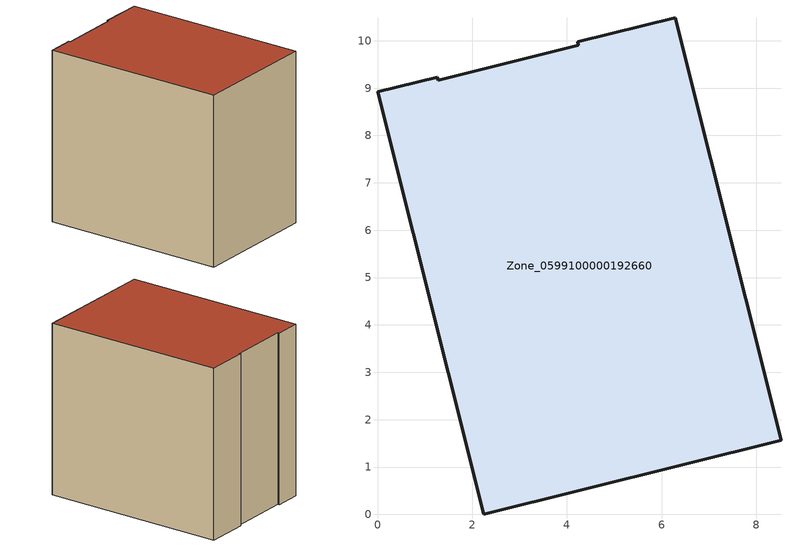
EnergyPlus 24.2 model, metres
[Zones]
Zone_0599100000192660
 floor ground (C_G): 0,8.92 1.26,9.23 1.29,9.16 4.24,9.91 4.23,9.98 6.29,10.49 8.52,1.57 2.24,0 z0
 wall outside (C_F): 2.24,0 8.52,1.57 6.29,10.49 4.23,9.98 4.24,9.91 1.29,9.16 1.26,9.23 0,8.92 2.24,0 z0:8.61
 roof outside (C_R): 4.24,9.91 1.29,9.16 1.26,9.23 0,8.92 2.24,0 8.52,1.57 6.29,10.49 4.23,9.98 z8.61
[BUILDING]
Pand.0599100000192660: North Axis=0; Terrain=City; Loads Convergence Tolerance Value=0.04; Temperature Convergence Tolerance Value=0.4; Solar Distribution=FullExterior; Maximum Number of Warmup Days=25; Minimum Number of Warmup Days=1
[Site:Location]
Rotterdam.The.Hague.AP_ZH_NLD Design_Conditions: Latitude=51.96; Longitude=4.45; Time Zone=1; Elevation=-4.5
[SITE:GROUNDTEMPERATURE:BUILDINGSURFACE]
18, 18, 18, 18, 18, 18, 18, 18, 18, 18, 18, 18
[MATERIAL] Thermal Absorptance=0.9; Solar Absorptance=0.7; Visible Absorptance=0.7
Name | Roughness | Thickness | Conductivity | Density | Specific Heat
G.TI.1965-1974 | MediumSmooth | 0.15 | 0.882353 | 540 | 1210
F.TI.1965-1974 | Rough | 0.3 | 0.697674 | 1920 | 840
R.TI.1965-1974 | MediumRough | 0.2 | 0.232558 | 1500 | 1000
[CONSTRUCTION]
C_G: G.TI.1965-1974
C_F: F.TI.1965-1974
C_R: R.TI.1965-1974
[ZONE]
Zone_0599100000192660: Type=1; Multiplier=1; Ceiling Height=Autocalculate; Volume=Autocalculate; Floor Area=autocalculate; Part of Total Floor Area=Yes
[ZONEINFILTRATION:DESIGNFLOWRATE]
Infil_Zone_0599100000192660: Zone or ZoneList or Space or SpaceList=Zone_0599100000192660; Schedule=AlwaysOn; Design Flow Rate Calculation Method=Flow/Area; Flow Rate per Floor Area=0.003; Constant Term Coefficient=1; Temperature Term Coefficient=0; Velocity Term Coefficient=0; Velocity Squared Term Coefficient=0
[HVACTEMPLATE:ZONE:IDEALLOADSAIRSYSTEM]
Zone_0599100000192660: Maximum Heating Supply Air Temperature=50; Minimum Cooling Supply Air Temperature=13; Maximum Heating Supply Air Humidity Ratio=0.0156; Minimum Cooling Supply Air Humidity Ratio=0.0077; Heating Limit=NoLimit; Cooling Limit=NoLimit; Dehumidification Control Type=ConstantSensibleHeatRatio; Cooling Sensible Heat Ratio=0.7; Dehumidification Setpoint=60; Humidification Control Type=None; Humidification Setpoint=30; Outdoor Air Method=None; Outdoor Air Flow Rate per Person=0.00944; Outdoor Air Flow Rate per Zone Floor Area=0; Outdoor Air Flow Rate per Zone=0; Demand Controlled Ventilation Type=None; Outdoor Air Economizer Type=NoEconomizer; Heat Recovery Type=None; Sensible Heat Recovery Effectiveness=0.7; Latent Heat Recovery Effectiveness=0.65
[ZONECONTROL:THERMOSTAT]
ThermostatControl_Zone_0599100000192660: Zone or ZoneList=Zone_0599100000192660; Control Type Schedule=DualSetpointControlType; Control 1=Thermostat_Zone_0599100000192660; Temperature Difference Between Cutout And Setpoint=0
[THERMOSTATSETPOINT:DUALSETPOINT]
Thermostat_Zone_0599100000192660: Heating Setpoint Temperature Schedule=HeatingSetpoint_Zone_0599100000192660; Cooling Setpoint Temperature Schedule=CoolingSetpoint_Zone_0599100000192660
[SCHEDULE:COMPACT]
HeatingSetpoint_Zone_0599100000192660: Through: 12/31, For: AllDays, Until: 24:00, 21
CoolingSetpoint_Zone_0599100000192660: Through: 12/31, For: AllDays, Until: 24:00, 24
DualSetpointControlType: Through: 12/31, For: AllDays, Until: 24:00, 4
AlwaysOn: Through: 12/31, For: AllDays, Until: 24:00, 1
